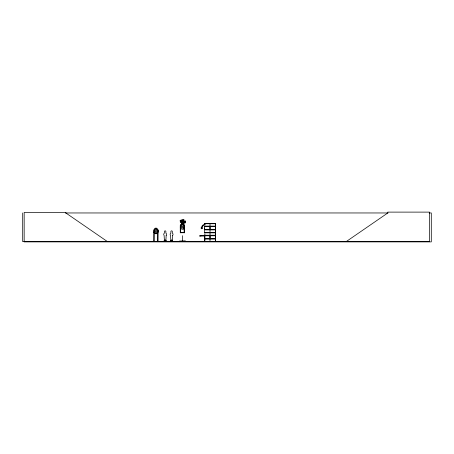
<?xml version="1.0" encoding="UTF-8"?>
<svg xmlns="http://www.w3.org/2000/svg" width="454" height="454" viewBox="0 0 454 454"><rect width="100%" height="100%" fill="white"/><g stroke="black" fill="none" stroke-linecap="round" stroke-linejoin="round"><path stroke-width="0.68" d="M204.589 229.327L204.589 226.671L215.429 226.671L215.429 229.327L204.589 229.327L204.595 227.999M209.998 237.102L209.998 235.768L209.998 238.429M209.998 227.999L209.998 226.671M210.02 238.429L210.02 237.102M210.02 229.327L210.02 227.999M204.589 235.768L215.429 235.768L215.423 238.429L204.589 238.429M215.423 226.671L215.423 229.327M153.838 230.076L154.269 229.934L154.184 241.642M171.765 240.331L171.47 240.16L171.72 240.376M209.998 241.636L209.998 238.963M180.766 222.114L182.639 222.182M165.103 240.115L165.103 240.416M153.753 241.607L153.781 230.059L155.228 228.22L156.698 228.22L158.145 230.059L158.145 231.892L156.698 233.725L155.228 233.725L153.781 231.892L155.251 233.679M179.063 241.585L187.757 241.642M204.686 241.619L204.748 235.62M180.198 221.813L180.868 222.057M204.578 232.437L215.434 232.539M156.675 233.679L158.094 231.875M183.144 229.117L184.568 227.318M164.087 241.539L164.064 240.699L164.234 241.301M164.183 241.63L164.66 241.619L164.32 241.624M165.948 241.642L166.232 240.699L166.068 241.301M172.401 241.642L172.685 240.699L172.514 241.301M185.323 222.772L180.766 222.057M182.57 222.227L183.796 222.398M346.141 241.642L387.818 212.96L387.818 212.114L429.49 212.114L429.49 241.642L22.7 241.642L22.7 212.96M182.15 220.008L184.074 219.832L179.983 220.366L181.401 220.627M180.261 220.4L182.156 220.014M184.381 222.993L185.022 222.783L183.739 222.426M164.206 241.642L166.374 241.642M170.375 241.642L170.511 240.699L170.681 241.301M170.959 241.539L171.056 241.63M172.821 241.642L170.63 241.63M179.381 241.585L179.035 241.517L185.697 241.562L185.294 241.568L185.238 241.08L179.444 241.205L185.266 241.091M184.687 222.602L185.005 222.795M185.334 222.761L183.155 223.152M157.725 230.053L158.088 230.076L158.043 241.642M180.181 221.893L183.512 221.416M183.478 221.399L185.26 221.2M181.492 221.643L185.584 221.223L183.32 220.854M65.308 212.96L388.034 212.96M429.172 212.96L431.3 212.96L431.3 241.886L24.164 241.886L24.164 212.415L65.841 212.415L65.841 212.96L107.513 241.642M182.979 223.152L183.314 223.152M204.584 223.464L215.434 223.464M204.584 223.572L215.434 223.572L215.429 226.137L204.589 226.137M204.595 223.731L215.423 223.731L215.423 226.137M180.709 225.377L180.323 225.513L181.719 223.708L181.01 225.513L181.01 226.887L181.963 227.982L182.911 227.982L183.853 226.887L183.853 225.513L183.144 223.708L184.568 225.513L184.568 232.743L180.278 232.743L180.249 225.496L181.696 223.663L183.166 223.663L184.619 225.496L184.619 227.335L183.166 229.168L181.696 229.168L180.249 227.335M184.148 225.513L184.568 225.513M204.55 226.319L215.463 226.319M204.55 226.484L215.463 226.484M204.55 229.514L215.463 229.514M204.55 229.679L215.463 229.679M215.429 229.866L204.589 229.866L204.589 232.425L215.434 232.425L215.429 229.866L215.423 232.357L204.595 232.357M180.278 232.323L180.754 232.323L180.754 232.743M184.131 232.323L184.613 232.323L184.613 232.743M180.754 232.442L184.131 232.442M204.584 232.658L215.434 232.675L215.429 235.234L204.589 235.234M204.595 232.828L215.423 232.828L215.423 235.234M204.55 235.422L215.463 235.422M204.55 235.586L215.463 235.586M182.326 235.7L182.593 241.119M200.753 235.734L204.374 235.734M200.753 235.978L204.374 235.978M204.55 238.611L215.463 238.611M204.55 238.776L215.463 238.776M204.589 238.963L215.429 238.963L215.429 241.528L202.819 241.596L215.423 241.454L215.423 238.963M164.666 241.182L165.631 241.182M153.792 241.222L154.275 241.222L154.275 241.642M157.651 241.222L158.134 241.222L158.134 241.642M164.064 241.301L166.232 241.301M170.511 241.301L172.685 241.301M154.275 241.341L157.651 241.341M157.714 229.928L157.651 241.642M181.242 220.61L183.416 220.843M172.282 241.539L172.429 241.619M165.835 241.539L165.982 241.619M184.914 221.007L185.238 221.183M215.429 235.768L215.429 238.429M210.003 223.572L209.998 226.137M210.015 226.671L209.998 229.327M210.003 229.866L210.015 232.425M210.003 232.675L210.02 235.234M204.856 233.674L204.839 241.642M204.374 235.524L204.374 236.188M200.753 235.314L200.753 236.398M199.788 235.314L199.788 236.398M185.215 241.08L185.215 241.642M184.222 232.323L184.222 232.743M184.142 225.36L184.131 232.743M180.641 225.36L180.669 232.743M180.363 232.323L180.363 232.743M179.506 241.642L179.506 241.08L179.444 241.522M171.93 241.301L171.93 240.035L171.266 240.035L171.266 241.301M165.483 241.301L165.483 240.035L164.819 240.035L164.819 241.301M157.742 241.222L157.742 241.642M153.883 241.222L153.883 241.642M205.174 224.333A3.643 3.643 0 0 0 201.531 227.976L200.929 227.976L201.803 228.822L202.683 227.976L202.075 227.976A3.042 3.042 0 0 1 205.117 224.934M166.17 235.41L165.875 240.989L164.427 240.989L164.127 235.41A1.447 1.447 0 0 1 164.427 233.135L164.427 231.574A0.721 0.721 0 0 1 165.148 230.853A0.721 0.721 0 0 1 165.875 231.574L165.875 233.135A1.447 1.447 0 0 1 166.17 235.41M172.622 235.41L172.321 240.989L170.874 240.989L170.573 235.41A1.447 1.447 0 0 1 170.874 233.135L170.874 231.574A0.721 0.721 0 0 1 171.601 230.853A0.721 0.721 0 0 1 172.321 231.574L172.321 233.135A1.447 1.447 0 0 1 172.622 235.41M155.716 228.51L155.257 230.882L155.716 231.591L156.193 231.591L156.675 230.076L156.193 228.51L155.716 228.51M182.19 223.947L181.725 226.319L182.19 227.034L182.661 227.034L183.149 225.513L182.661 223.947L182.19 223.947M155.251 228.271L154.536 230.076L154.536 231.449L155.489 232.539L156.443 232.539L157.379 231.449L157.379 230.076L156.675 228.271L155.251 228.271"/></g></svg>
